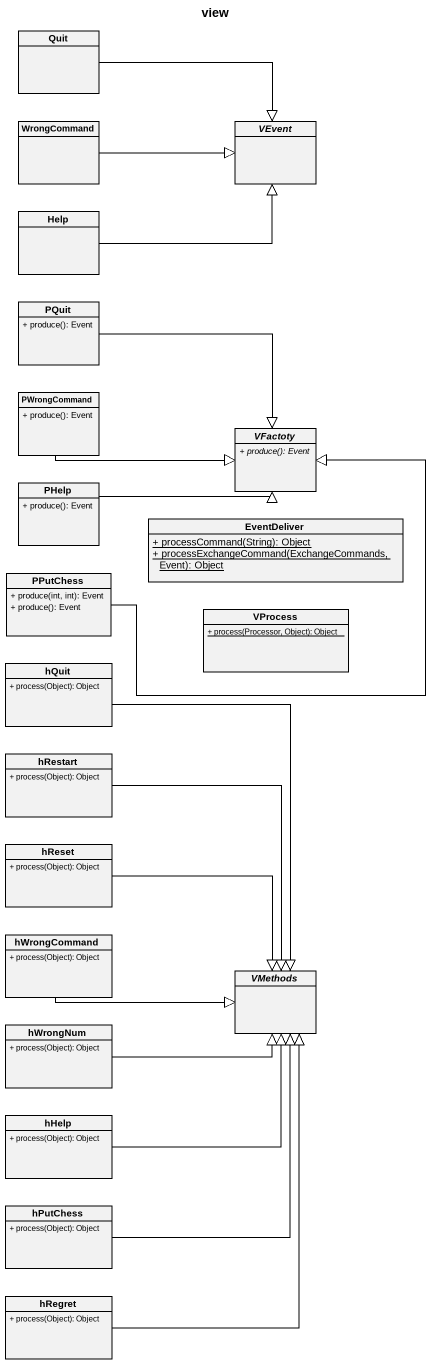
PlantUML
@startuml
title view
hide circle
hide empty members
skinparam classAttributeIconSize 0
class Quit
class WrongCommand
abstract class VEvent
class Help
class PQuit {
  + produce(): Event
}
class PWrongCommand {
  + produce(): Event
}
abstract class VFactoty {
  {abstract} + produce(): Event
}
class PHelp {
  + produce(): Event
}
class EventDeliver {
  {static} + processCommand(String): Object
  {static} + processExchangeCommand(ExchangeCommands, Event): Object
}
class PPutChess {
  + produce(int, int): Event
  + produce(): Event
}
class VProcess {
  {static} + process(Processor, Object): Object
}
class hQuit {
  + process(Object): Object
}
class hRestart {
  + process(Object): Object
}
class hReset {
  + process(Object): Object
}
class hWrongCommand {
  + process(Object): Object
}
abstract class VMethods
class hWrongNum {
  + process(Object): Object
}
class hHelp {
  + process(Object): Object
}
class hPutChess {
  + process(Object): Object
}
class hRegret {
  + process(Object): Object
}
Quit -right-|> VEvent
WrongCommand -right-|> VEvent
Help -right-|> VEvent
PQuit -right-|> VFactoty
PWrongCommand -right-|> VFactoty
PHelp -right-|> VFactoty
PPutChess -up-|> VFactoty
hQuit --|> VMethods
hRestart --|> VMethods
hReset -right-|> VMethods
hWrongCommand -right-|> VMethods
hWrongNum -right-|> VMethods
hHelp -up-|> VMethods
hPutChess -up-|> VMethods
hRegret -up-|> VMethods
@enduml
